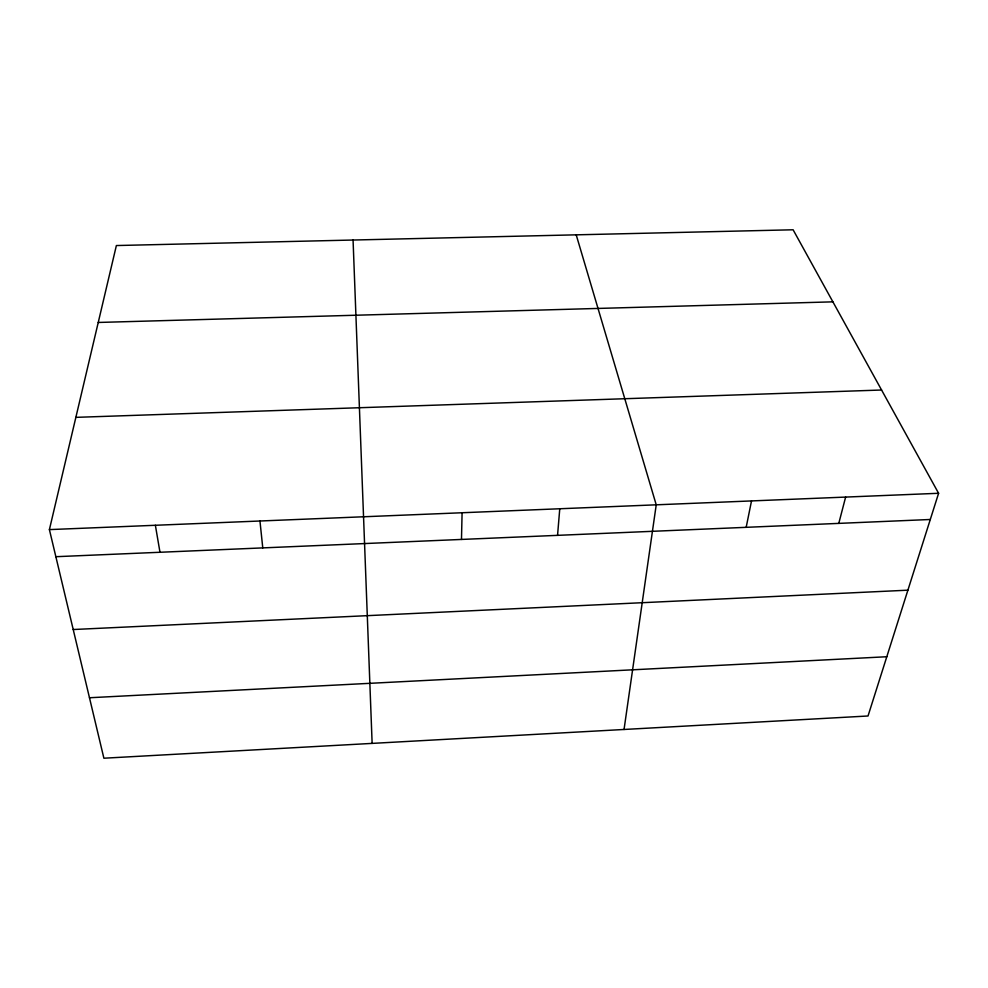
<?xml version="1.0" encoding="UTF-8"?>
<svg xmlns="http://www.w3.org/2000/svg" width="988" height="988" viewBox="0 0 988 988"><rect width="100%" height="100%" fill="white"/><g stroke="black" fill="none" stroke-linecap="round" stroke-linejoin="round"><path stroke-width="1.48" d="M461.482 539.436L462.088 512.747M557.553 535.348L559.764 508.758M624.046 729.477L656.23 504.819L576.202 234.835M746.175 527.333L751.51 500.928M49.4 529.605L116.374 245.543L793.105 229.784L938.6 493.284L868.02 715.991L103.888 758.216L49.4 529.605L938.6 493.284M838.787 523.381L845.629 497.075M89.476 697.75L886.804 656.736M73.211 629.529L907.886 590.182M55.859 556.701L930.288 519.49M75.866 417.356L881.58 390.013M98.244 322.459L832.896 301.846M155.375 525.283L159.982 552.267M259.955 521.009L262.771 547.895M372.13 743.396L353.062 240.035"/></g></svg>
